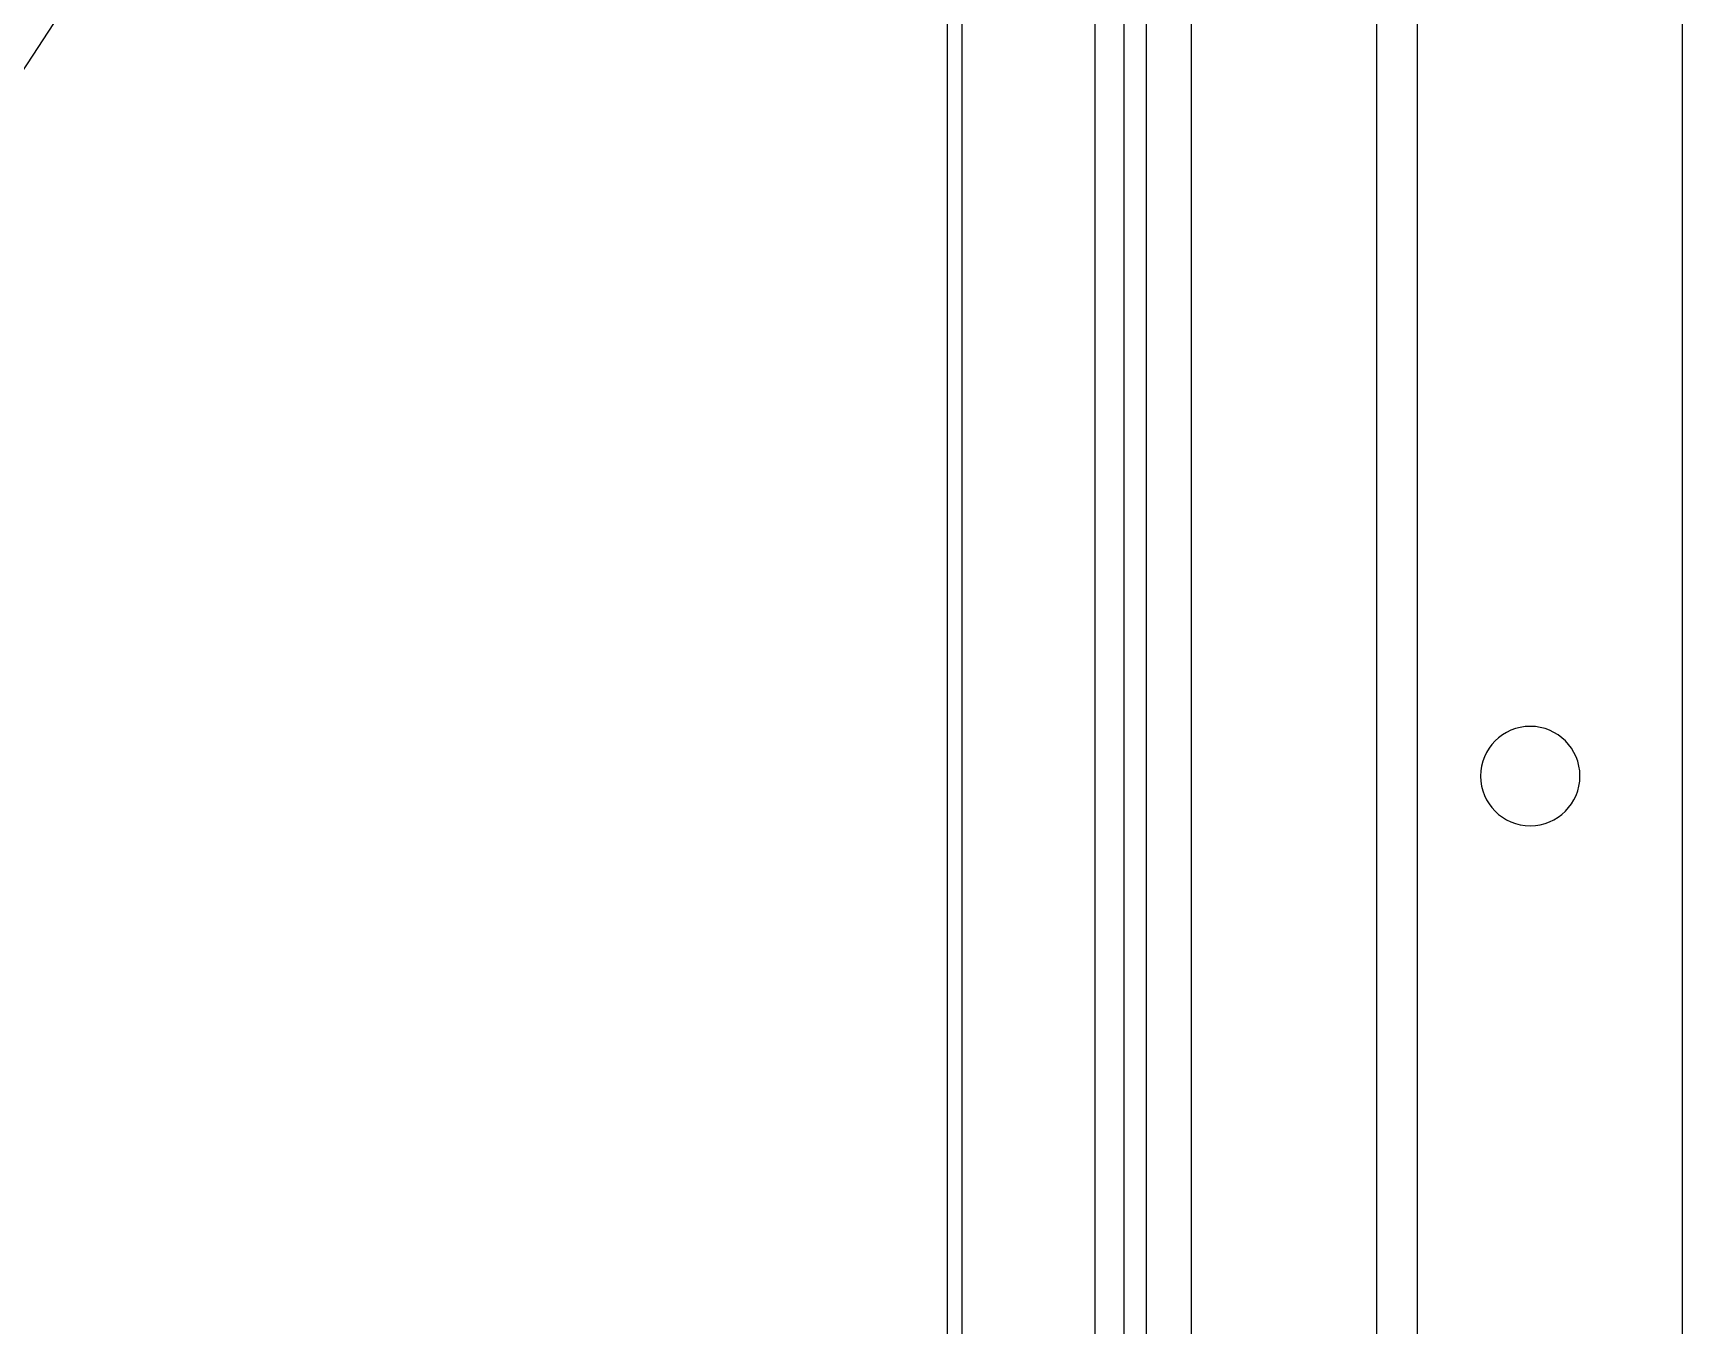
# Model space of a CAD drawing. Header units: millimetres. Extents: x 89450 to 753248, y -530175 to 1209785.
# Drawn here: x 398756.9 to 398939.5, y -105923.2 to -105780.2 of the extents above; entities that cross this region are included whole.
import ezdxf

# ---------------------------------------------------------------- set-up
doc = ezdxf.new("R2010")
doc.units = ezdxf.units.MM
doc.header["$LTSCALE"] = 150
doc.linetypes.add('CENTER', pattern=[50.8, 31.75, -6.35, 6.35, -6.35])
doc.layers.add('------00 Load Bank', color=3, linetype='Continuous')

# ---------------------------------------------------------------- blocks, each defined once
blk = doc.blocks.new('A$Cd768ecee')
at = {"color": 0}
for p, q in [((38.2, 1141.8), (38.2, 38.2)), ((100, 1080), (100, 100)), ((103.2, 1076.8), (103.2, 103.2))]:
    blk.add_line(p, q, dxfattribs=at)
blk.add_circle((55, 269), 5.5, dxfattribs=at)
blk = doc.blocks.new('A$Ca2785acc')
at = {"color": 0}
for p, q in [((0, 980), (0, 35)), ((22, 980), (22, 35)), ((20.4, 978.4), (20.4, 36.6))]:
    blk.add_line(p, q, dxfattribs=at)
blk = doc.blocks.new('A$C02650c35')
at = {"color": 0}
for p, q in [((1040.5, 1065), (4.5, 1065)), ((1040.5, 1065), (4.5, 1065)), ((1045, 1060.5), (0, 1060.5))]:
    blk.add_line(p, q, dxfattribs=at)
at = {"color": 0, "linetype": 'CENTER'}
blk.add_line((1020, 1040), (25, 1040), dxfattribs=at)
at = {"color": 0}
for radius in [441, 403, 399.8]:
    blk.add_circle((522.5, 542.5), radius, dxfattribs=at)
at = {"color": 0, "linetype": 'CENTER'}
blk.add_circle((522.5, 542.5), 420, dxfattribs=at)
blk.add_circle((522.5, 542.5), 420, dxfattribs=at)

msp = doc.modelspace()

# ---------------------------------------------------------------- block references
at = {"layer": '------00 Load Bank', "color": 161, "xscale": -1}
msp.add_blockref('A$Cd768ecee', (398977.66, -106131.43), dxfattribs=at)
at = {"layer": '------00 Load Bank', "color": 161}
for name, p, rotation in [('A$C02650c35', (397845.16, -105018.93), 270), ('A$Ca2785acc', (398880.16, -105033.93), 180), ('A$Ca2785acc', (398880.16, -105033.93), 180)]:
    msp.add_blockref(name, p, dxfattribs=dict(at, rotation=rotation))

doc.saveas('drawing.dxf')
